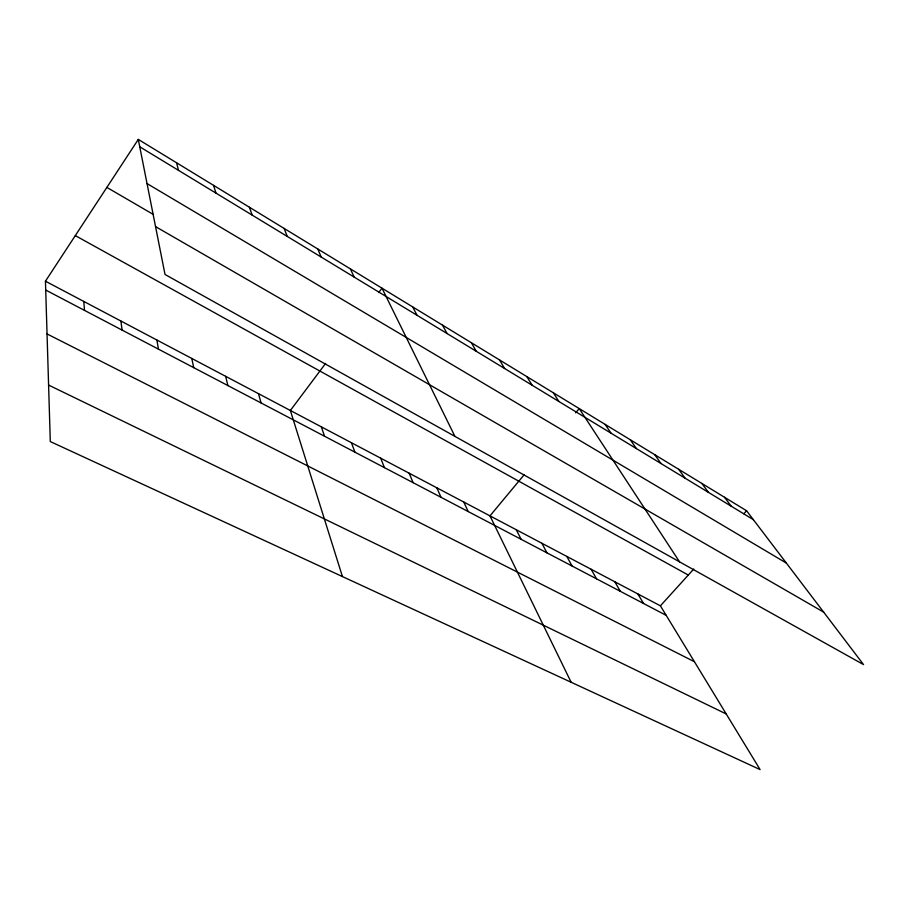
<?xml version="1.0" encoding="UTF-8"?>
<svg xmlns="http://www.w3.org/2000/svg" width="909" height="909" viewBox="0 0 909 909"><rect width="100%" height="100%" fill="white"/><g stroke="black" fill="none" stroke-linecap="round" stroke-linejoin="round"><path stroke-width="1.36" d="M45.45 281.199L660.4 605.837L760.094 769.593L50.302 441.558L45.45 281.199L138.293 139.407L746.573 510.744L863.55 664.604L165.018 274.473L138.293 139.407M325.604 363.441L290.357 410.482L342.432 576.567M378.723 292.55L381.996 288.176L454.92 436.377M524.129 474.793L489.974 515.869L571.147 682.273M575.647 412.845L579.203 408.573L679.534 561.83M660.4 605.837L693.76 569.023M743.835 513.755L746.573 510.744M48.586 385.064L726.211 713.951M47.041 333.944L694.419 661.729M45.723 290.051L666.206 615.37M75.311 235.601L688.295 575.056M155.553 226.614L823.679 612.155M106.864 187.413L153.541 214.569M147.031 183.573L786.376 563.091M139.759 146.803L753.345 519.653M724.518 497.28L731.177 506.188M701.884 483.463L708.418 492.36M678.659 469.283L685.045 478.157M654.798 454.716L661.036 463.567M630.289 439.751L636.368 448.58M605.099 424.378L611.007 433.161M553.365 392.802L558.91 401.505M526.811 376.576L532.14 385.234M499.495 359.907L504.609 368.509M637.891 593.963L643.561 603.496M614.814 581.771L620.336 591.327M471.385 342.75L476.271 351.294M591.134 569.273L596.509 578.828M442.456 325.092L447.103 333.558M566.83 556.444L572.045 566.012M541.889 543.275L546.934 552.842M412.675 306.912L417.049 315.298M516.278 529.754L521.141 539.321M463.749 502.018L468.203 511.562M350.374 268.871L354.158 277.086M436.809 487.803L441.047 497.325M317.775 248.975L321.229 257.077M409.13 473.191L413.141 482.69M380.678 458.17L384.439 467.646M284.142 228.443L287.255 236.431M351.419 442.728L354.93 452.171M249.43 207.252L252.179 215.115M321.32 426.832L324.558 436.252M213.592 185.368L215.944 193.094M258.463 393.654L261.088 402.971M176.573 162.768L178.494 170.335M225.625 376.315L227.92 385.586M191.788 358.441L193.719 367.656M156.893 340.034L158.45 349.158M120.908 321.036L122.067 330.081M83.787 301.436L84.514 310.389"/></g></svg>
